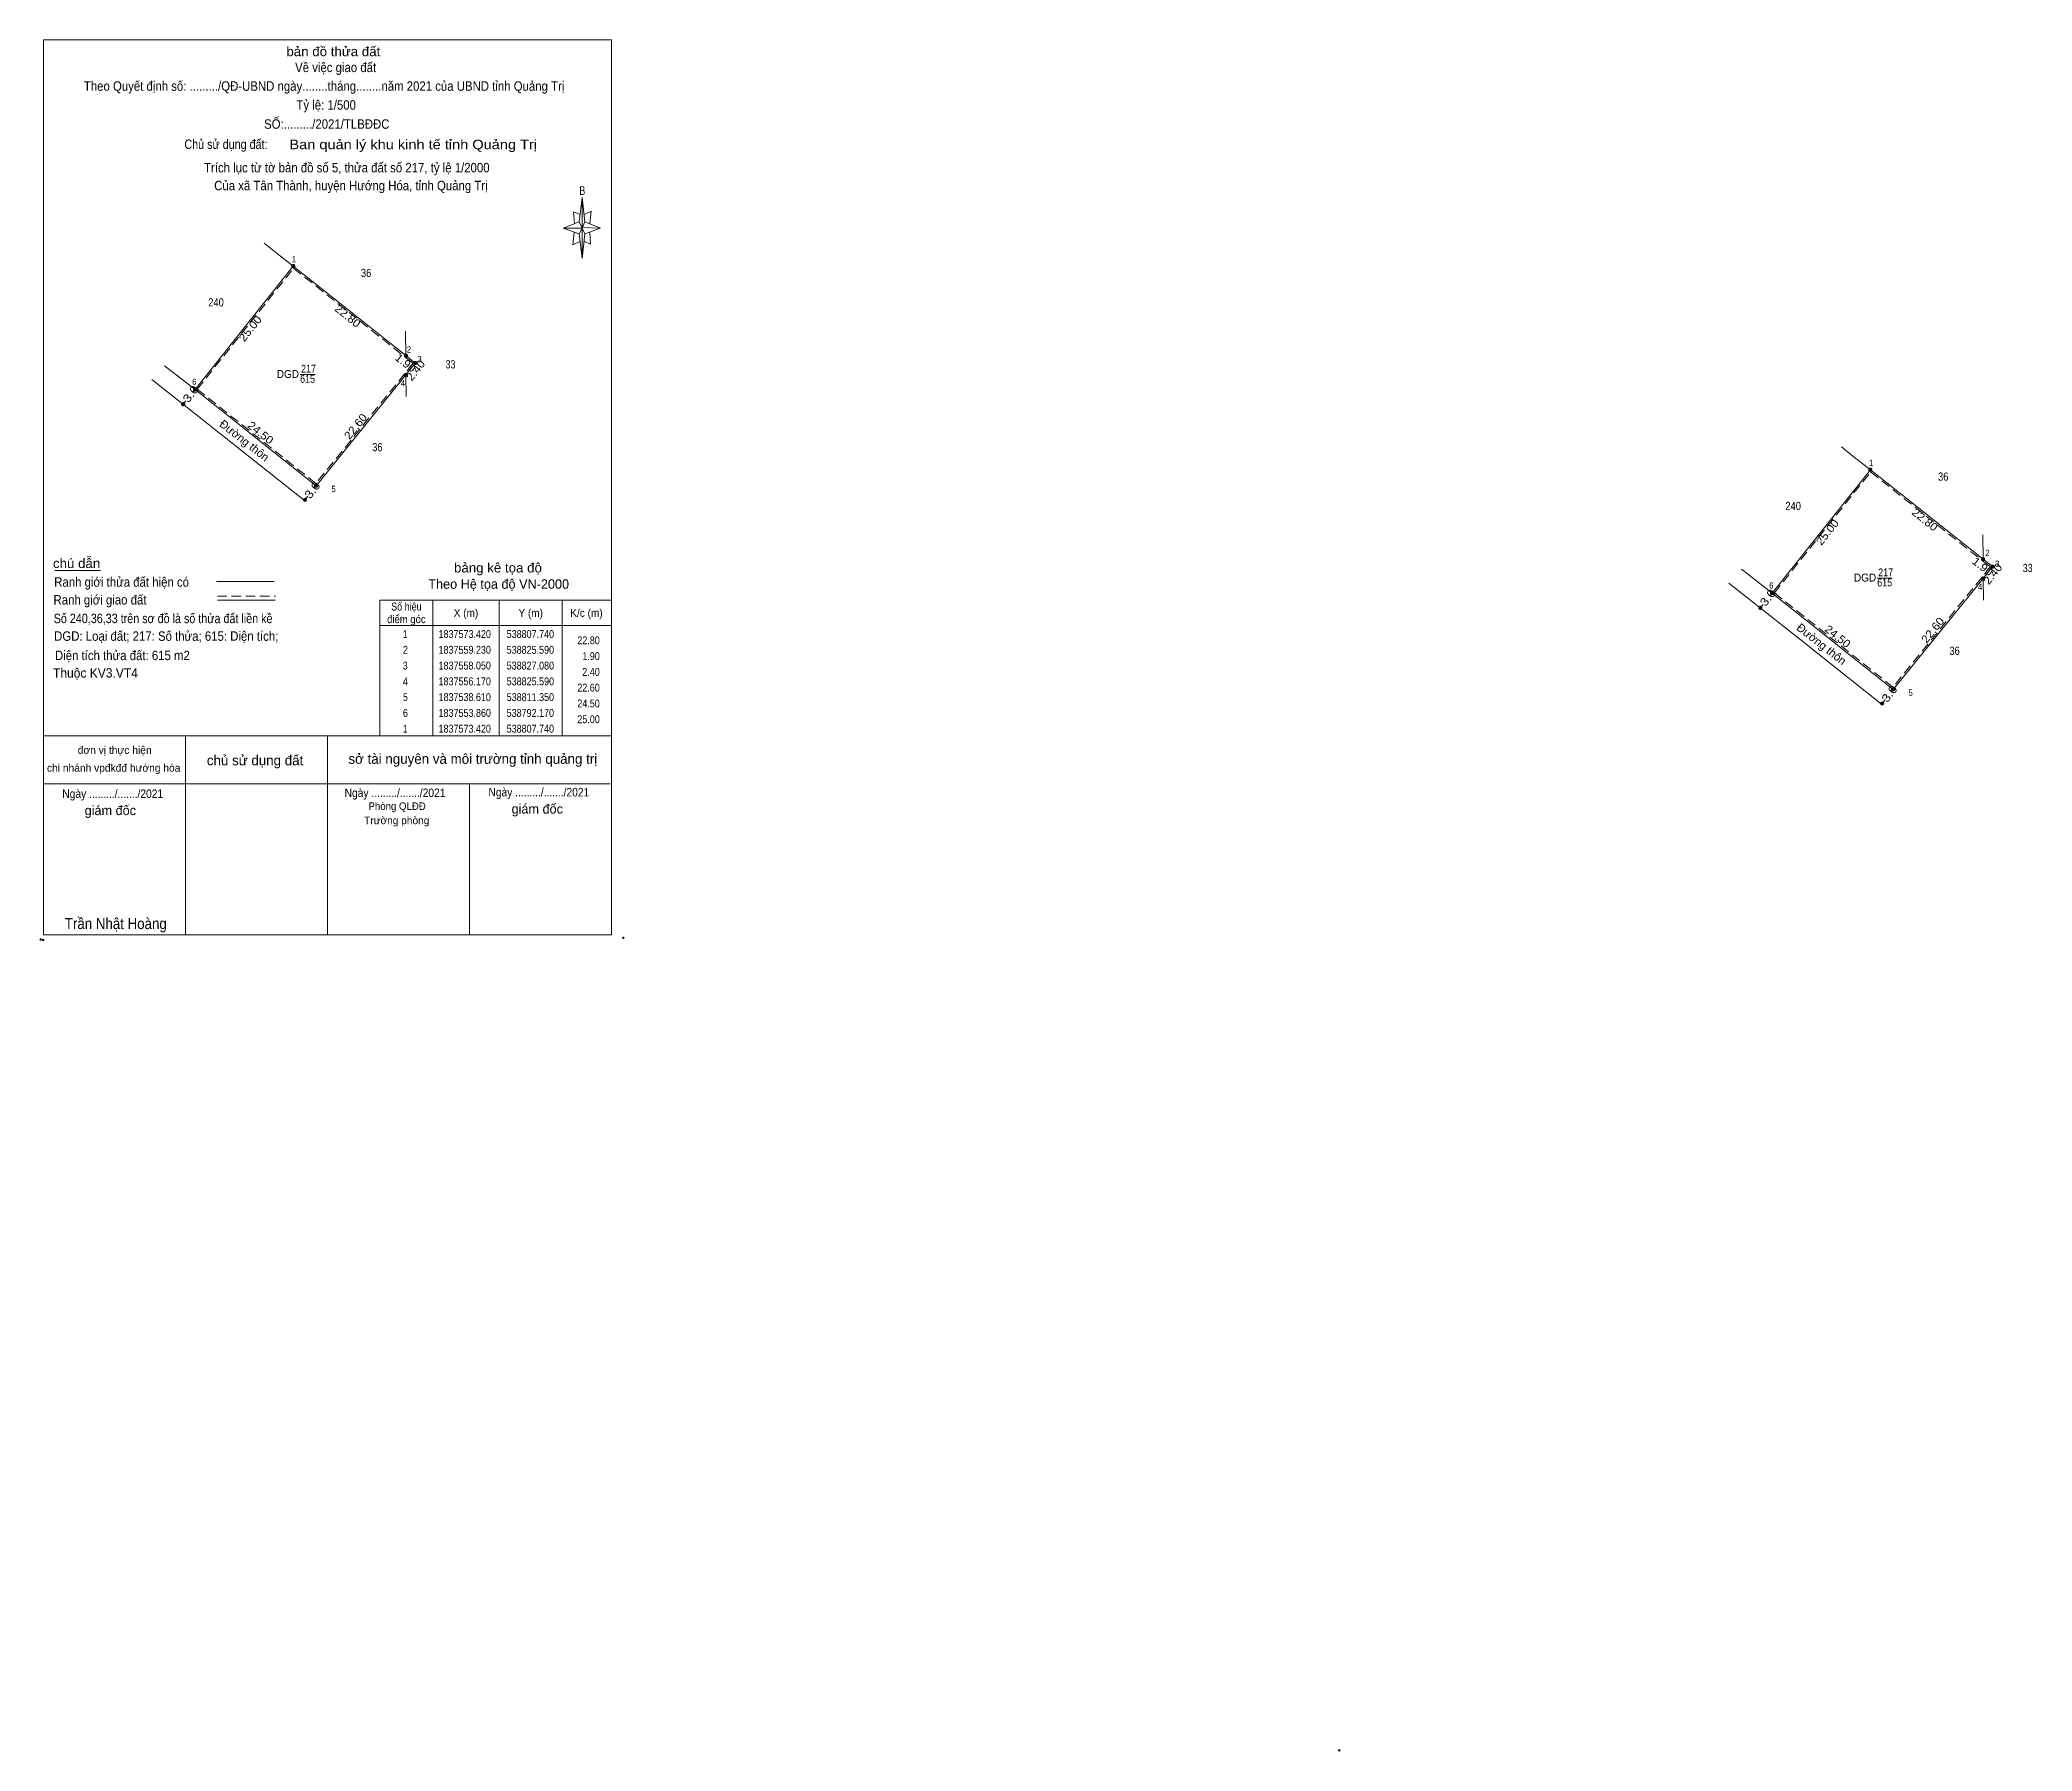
# Model space of a CAD drawing. Header units: metres. Extents: x 538518 to 538833, y 1837370 to 1837642.
import ezdxf
from ezdxf.enums import TextEntityAlignment as Align

# ---------------------------------------------------------------- set-up
doc = ezdxf.new("R2010")
doc.units = ezdxf.units.M
doc.header["$LTSCALE"] = 0.5
doc.header["$PDMODE"] = 32
doc.header["$PDSIZE"] = 0.25
doc.linetypes.add('MEDIUM_DASHED', pattern=[4.5, 3, -1.5])
for name, color, linetype, lineweight in [('1', 7, 'MEDIUM_DASHED', 13), ('10', 7, 'Continuous', 13), ('13', 7, 'Continuous', 13), ('2', 7, 'Continuous', 13), ('22', 7, 'Continuous', 13), ('5', 7, 'Continuous', 13), ('6', 7, 'Continuous', 13), ('63', 7, 'Continuous', 13)]:
    doc.layers.add(name, color=color, linetype=linetype, lineweight=lineweight)

msp = doc.modelspace()

# ---------------------------------------------------------------- hatches: boundary and pattern name
at = {"layer": '10'}
for points in [[(538558.05, 1837605.69, 1), (538557.55, 1837605.69, 1)], [(538575.9, 1837591.5, 1), (538575.4, 1837591.5, 1)], [(538575.9, 1837588.44, 1), (538575.4, 1837588.44, 1)], [(538577.39, 1837590.32, 1), (538576.89, 1837590.32, 1)], [(538542.48, 1837586.13, 1), (538541.98, 1837586.13, 1)], [(538540.6, 1837583.79, 1), (538540.1, 1837583.79, 1)], [(538807.99, 1837573.42, 1), (538807.49, 1837573.42, 1)], [(538561.66, 1837570.88, 1), (538561.16, 1837570.88, 1)], [(538825.84, 1837559.23, 1), (538825.34, 1837559.23, 1)], [(538827.33, 1837558.05, 1), (538826.83, 1837558.05, 1)], [(538792.42, 1837553.86, 1), (538791.92, 1837553.86, 1)], [(538825.84, 1837556.17, 1), (538825.34, 1837556.17, 1)], [(538790.54, 1837551.52, 1), (538790.04, 1837551.52, 1)], [(538811.6, 1837538.61, 1), (538811.1, 1837538.61, 1)]]:
    msp.add_hatch(color=256, dxfattribs=at).paths.add_polyline_path(points)
at = {"layer": '22'}
for points in [[(538559.91, 1837568.63, 1), (538559.41, 1837568.63, 1)], [(538809.85, 1837536.36, 1), (538809.35, 1837536.36, 1)]]:
    msp.add_hatch(color=256, dxfattribs=at).paths.add_polyline_path(points)

# ---------------------------------------------------------------- linework, layer by layer
at = {"layer": '1'}
for points in [[(538557.84, 1837605.34), (538575.49, 1837591.3), (538576.79, 1837590.28), (538575.45, 1837588.6), (538561.37, 1837571.23), (538542.58, 1837586.17)], [(538807.78, 1837573.07), (538825.43, 1837559.03), (538826.73, 1837558.01), (538825.39, 1837556.33), (538811.31, 1837538.96), (538792.52, 1837553.9)]]:
    msp.add_lwpolyline(points, close=True, dxfattribs=at)
at = {"layer": '10'}
for p, q in [((538553.2, 1837609.29), (538554.77, 1837608.06)), ((538557.8, 1837605.69), (538542.23, 1837586.13)), ((538557.8, 1837605.69), (538575.65, 1837591.5)), ((538575.6, 1837595.39), (538575.65, 1837591.5)), ((538575.65, 1837588.44), (538561.41, 1837570.88)), ((538575.65, 1837588.44), (538577.14, 1837590.32)), ((538575.65, 1837588.44), (538575.7, 1837585.03)), ((538561.41, 1837570.88), (538542.23, 1837586.13)), ((538807.74, 1837573.42), (538792.17, 1837553.86)), ((538807.74, 1837573.42), (538825.59, 1837559.23)), ((538825.54, 1837563.12), (538825.59, 1837559.23)), ((538825.59, 1837556.17), (538827.08, 1837558.05)), ((538811.35, 1837538.61), (538792.17, 1837553.86)), ((538825.59, 1837556.17), (538811.35, 1837538.61)), ((538825.59, 1837556.17), (538825.64, 1837552.76))]:
    msp.add_line(p, q, dxfattribs=at)
for points in [[(538553.2, 1837609.29), (538554.77, 1837608.06), (538557.8, 1837605.69)], [(538803.14, 1837577.02), (538804.71, 1837575.79), (538807.74, 1837573.42)]]:
    msp.add_lwpolyline(points, dxfattribs=at)
at = {"layer": '10', "linetype": 'MEDIUM_DASHED'}
for centre in [(538557.8, 1837605.69), (538575.65, 1837591.5), (538575.65, 1837588.44), (538577.14, 1837590.32), (538542.23, 1837586.13), (538540.35, 1837583.79), (538807.74, 1837573.42), (538561.41, 1837570.88), (538825.59, 1837559.23), (538827.08, 1837558.05), (538792.17, 1837553.86), (538825.59, 1837556.17), (538790.29, 1837551.52), (538811.35, 1837538.61)]:
    msp.add_circle(centre, 0.25, dxfattribs=at)
at = {"layer": '13'}
for p, q in [((538558.89, 1837588.5), (538561.26, 1837588.5)), ((538808.83, 1837556.23), (538811.2, 1837556.23))]:
    msp.add_line(p, q, dxfattribs=at)
at = {"layer": '2'}
for p, q in [((538603.09, 1837612.67), (538603.59, 1837616.57)), ((538603.09, 1837610.77), (538600.59, 1837611.67)), ((538603.99, 1837610.77), (538603.59, 1837606.87)), ((538603.99, 1837612.67), (538606.49, 1837611.67)), ((538604.79, 1837611.07), (538604.89, 1837609.17)), ((538604.89, 1837609.17), (538603.89, 1837609.57)), ((538520.03, 1837557.43), (538527.27, 1837557.43)), ((538545.63, 1837555.69), (538554.77, 1837555.69)), ((538545.77, 1837552.76), (538554.91, 1837552.76)), ((538518.22, 1837531.23), (538608.22, 1837531.23)), ((538518.22, 1837523.63), (538608.02, 1837523.63)), ((538518.22, 1837523.63), (538608.02, 1837523.63)), ((538608.22, 1837499.73), (538518.22, 1837499.73))]:
    msp.add_line(p, q, dxfattribs=at)
at = {"layer": '2', "linetype": 'MEDIUM_DASHED'}
msp.add_line((538545.77, 1837553.38), (538554.97, 1837553.38), dxfattribs=at)
at = {"layer": '2'}
for points in [[(538518.22, 1837641.53), (538608.22, 1837641.53), (538608.22, 1837499.73), (538518.22, 1837499.73)], [(538603.59, 1837616.57), (538603.99, 1837612.67), (538603.59, 1837611.67)], [(538603.59, 1837611.67), (538600.59, 1837611.67), (538603.09, 1837612.67), (538603.99, 1837610.77), (538606.49, 1837611.67), (538603.59, 1837611.77)], [(538603.59, 1837611.67), (538603.59, 1837606.87), (538603.09, 1837610.77)]]:
    msp.add_lwpolyline(points, close=True, dxfattribs=at)
for points in [[(538603.29, 1837613.87), (538602.19, 1837614.27), (538602.39, 1837612.37)], [(538603.89, 1837613.87), (538604.99, 1837614.37), (538604.79, 1837612.37)], [(538603.59, 1837611.67), (538603.09, 1837612.67), (538600.59, 1837611.67)], [(538602.29, 1837611.07), (538602.09, 1837609.07), (538603.19, 1837609.57)], [(538603.59, 1837611.67), (538603.99, 1837610.77), (538606.49, 1837611.67)]]:
    msp.add_lwpolyline(points, dxfattribs=at)
msp.add_point((538610.12, 1837499.23), dxfattribs=at)
at = {"layer": '22'}
for p, q in [((538577.14, 1837590.32), (538575.65, 1837591.5)), ((538542.23, 1837586.13), (538537.39, 1837589.9)), ((538792.17, 1837553.86), (538787.33, 1837557.63)), ((538827.08, 1837558.05), (538825.59, 1837559.23))]:
    msp.add_line(p, q, dxfattribs=at)
for centre in [(538559.66, 1837568.63), (538809.6, 1837536.36)]:
    msp.add_circle(centre, 0.25, dxfattribs=at)
at = {"layer": '5'}
for p, q in [((538540.72, 1837499.73), (538540.72, 1837531.23)), ((538563.22, 1837499.73), (538563.22, 1837531.23)), ((538518.22, 1837523.63), (538608.02, 1837523.63)), ((538518.22, 1837523.63), (538608.02, 1837523.63)), ((538518.22, 1837523.63), (538608.02, 1837523.63)), ((538585.72, 1837499.73), (538585.72, 1837523.63))]:
    msp.add_line(p, q, dxfattribs=at)
for points in [[(538518.22, 1837499.73), (538518.22, 1837531.23), (538608.22, 1837531.23)], [(538608.22, 1837499.73), (538518.22, 1837499.73), (538518.22, 1837523.63)]]:
    msp.add_lwpolyline(points, dxfattribs=at)
for p in [(538517.76, 1837498.97), (538518.16, 1837498.89), (538610.12, 1837499.23), (538723.57, 1837370.48)]:
    msp.add_point(p, dxfattribs=at)
at = {"layer": '6'}
for p, q in [((538542.23, 1837586.13), (538541.89, 1837585.71)), ((538540.78, 1837584.33), (538540.35, 1837583.79)), ((538559.57, 1837568.52), (538559.43, 1837568.63)), ((538792.17, 1837553.86), (538791.83, 1837553.44)), ((538790.72, 1837552.06), (538790.29, 1837551.52)), ((538809.51, 1837536.25), (538809.37, 1837536.36))]:
    msp.add_line(p, q, dxfattribs=at)
for points in [[(538559.58, 1837568.52), (538546.6, 1837578.81), (538535.36, 1837587.7)], [(538809.52, 1837536.25), (538796.54, 1837546.54), (538785.3, 1837555.43)]]:
    msp.add_lwpolyline(points, dxfattribs=at)
at = {"layer": '63'}
for p, q in [((538559.57, 1837568.51), (538560.12, 1837569.22)), ((538561.14, 1837570.53), (538561.41, 1837570.88)), ((538559.57, 1837568.52), (538559.66, 1837568.63)), ((538579.92, 1837552.73), (538579.92, 1837531.23)), ((538590.42, 1837552.73), (538590.42, 1837531.23)), ((538600.42, 1837552.73), (538600.42, 1837531.23)), ((538571.52, 1837548.73), (538608.22, 1837548.73)), ((538811.08, 1837538.26), (538811.35, 1837538.61)), ((538809.51, 1837536.24), (538810.06, 1837536.95)), ((538809.51, 1837536.25), (538809.6, 1837536.36))]:
    msp.add_line(p, q, dxfattribs=at)
msp.add_lwpolyline([(538571.52, 1837552.73), (538608.22, 1837552.73), (538608.22, 1837531.23), (538571.52, 1837531.23)], close=True, dxfattribs=at)

# ---------------------------------------------------------------- texts
at = {"layer": '1', "width": 0.85}
for p in [(538560.065, 1837587.19), (538810.005, 1837554.92)]:
    msp.add_text('615', height=1.25, dxfattribs=at).set_placement(p, align=Align.CENTER)
at = {"layer": '13'}
for s, width, p in [('DGD', 0.95, (538556.945, 1837587.96)), ('217', 0.85, (538560.215, 1837588.79)), ('DGD', 0.95, (538806.885, 1837555.69)), ('217', 0.85, (538810.155, 1837556.52))]:
    msp.add_text(s, height=1.25, dxfattribs=dict(at, width=width)).set_placement(p, align=Align.CENTER)
at = {"layer": '2'}
for s, height, width, p in [('bản đồ thửa đất', 1.5, 1.05, (538564.15, 1837638.94)), ('Về việc giao đất', 1.5, 0.9, (538564.51, 1837636.42)), ('Theo Quyết định số: ........./QĐ-UBND ngày........tháng........năm 2021 của UBND tỉnh Quảng Trị', 1.5, 0.9, (538562.685, 1837633.46)), ('SỐ:........./2021/TLBĐĐC', 1.5, 0.9, (538563.11, 1837627.44)), ('Tỷ lệ: 1/500', 1.5, 0.9, (538563.015, 1837630.47)), ('Chủ sử dụng đất: ', 1.5, 0.85, (538547.37, 1837624.24)), ('Ban quản lý khu kinh tế tỉnh Quảng Trị', 1.5, 1.15, (538576.81, 1837624.2)), ('Trích lục từ tờ bản đồ số 5, thửa đất số 217, tỷ lệ 1/2000 ', 1.5, 0.9, (538566.535, 1837620.53)), ('Của xã Tân Thành, huyện Hướng Hóa, tỉnh Quảng Trị', 1.5, 0.9, (538566.93, 1837617.69)), ('B', 1.378, 0.75, (538603.61, 1837616.96)), ('bảng kê tọa độ', 1.5, 1.05, (538590.235, 1837557.13))]:
    msp.add_text(s, height=height, dxfattribs=dict(at, width=width)).set_placement(p, align=Align.CENTER)
for s, width, p in [('chú dẫn', 1.05, (538519.71, 1837557.83)), ('Ranh giới giao đất', 0.9, (538519.8, 1837552.05)), ('Ranh giới thửa đất hiện có ', 0.9, (538519.91, 1837554.87)), ('Số 240,36,33 trên sơ đồ là số thửa đất liền kề', 0.85, (538519.83, 1837549.1)), ('DGD: Loại đất; 217: Số thửa; 615: Diện tích;', 0.9, (538519.9, 1837546.3)), ('Diện tích thửa đất: 615 m2', 0.9, (538520.03, 1837543.24)), ('Thuộc KV3.VT4', 0.95, (538519.72, 1837540.46))]:
    msp.add_text(s, height=1.5, dxfattribs=dict(at, width=width)).set_placement(p)
msp.add_text('Theo Hệ tọa độ VN-2000', height=1.5, dxfattribs=at).set_placement((538579.2, 1837554.55))
at = {"layer": '5'}
for s, height, p in [('đơn vị thực hiện', 1.213, (538529.495, 1837528.39)), ('chủ sử dụng đất', 1.58, (538551.745, 1837526.57)), ('sở tài nguyên và môi trường tỉnh quảng trị', 1.58, (538586.255, 1837526.81)), ('chi nhánh vpđkđđ hướng hóa', 1.211, (538529.335, 1837525.56)), ('giám đốc', 1.5, (538528.805, 1837518.68)), ('giám đốc', 1.5, (538596.465, 1837518.92)), ('Trường phòng', 1.2, (538574.2, 1837517.24))]:
    msp.add_text(s, height=height, dxfattribs=at).set_placement(p, align=Align.CENTER)
for s, height, width, p in [('Ngày ........./......./2021', 1.35, 0.9, (538529.185, 1837521.4)), ('Ngày ........./......./2021', 1.35, 0.9, (538573.925, 1837521.54)), ('Ngày ........./......./2021', 1.35, 0.9, (538596.715, 1837521.64)), ('Phòng QLĐĐ', 1.2, 0.95, (538574.255, 1837519.5)), ('Trần Nhật Hoàng', 1.75, 0.9, (538529.67, 1837500.62))]:
    msp.add_text(s, height=height, dxfattribs=dict(at, width=width)).set_placement(p, align=Align.CENTER)
at = {"layer": '63'}
for s, height, width, p in [(' 1', 1, 0.9, (538558.25, 1837606.27)), (' 2', 1, 0.9, (538576.47, 1837591.98)), (' 3', 1, 0.95, (538578.16, 1837590.45)), (' 6', 1, 0.9, (538542.44, 1837586.84)), (' 4', 1, 0.95, (538575.53, 1837586.61)), (' 1', 1, 0.9, (538808.19, 1837574)), (' 5', 1, 0.9, (538564.51, 1837569.86)), (' 2', 1, 0.9, (538826.62, 1837559.74)), (' 3', 1, 0.95, (538828.19, 1837558.01)), (' 6', 1, 0.9, (538792.38, 1837554.57)), (' 4', 1, 0.95, (538825.47, 1837554.34)), ('22.80', 1.25, 0.85, (538606.37, 1837545.75)), ('1.90', 1.25, 0.85, (538606.37, 1837543.25)), ('2.40', 1.25, 0.85, (538606.37, 1837540.75)), ('22.60', 1.25, 0.85, (538606.37, 1837538.25)), (' 5', 1, 0.9, (538814.45, 1837537.59)), ('24.50', 1.25, 0.85, (538606.37, 1837535.75)), ('25.00', 1.25, 0.85, (538606.37, 1837533.25))]:
    msp.add_text(s, height=height, dxfattribs=dict(at, width=width)).set_placement(p, align=Align.RIGHT)
for s, height, width, p in [('36', 1.3, 0.85, (538569.34, 1837603.94)), ('240', 1.3, 0.85, (538545.56, 1837599.29)), ('33', 1.3, 0.8, (538582.72, 1837589.46)), ('36', 1.3, 0.85, (538571.13, 1837576.34)), ('36', 1.3, 0.85, (538819.28, 1837571.67)), ('240', 1.3, 0.85, (538795.5, 1837567.02)), ('33', 1.3, 0.8, (538832.66, 1837557.19)), ('điểm góc', 1.25, 0.9, (538575.72, 1837549.1)), ('Số hiệu', 1.25, 0.85, (538575.72, 1837551.1)), ('X (m)', 1.25, 0.95, (538585.17, 1837550.1)), ('Y (m)', 1.25, 0.95, (538595.425, 1837550.1)), ('K/c (m)', 1.25, 0.95, (538604.265, 1837550.1)), (' 1', 1.25, 0.75, (538575.37, 1837546.75)), ('1837573.420', 1.25, 0.85, (538584.97, 1837546.75)), ('538807.740', 1.25, 0.85, (538595.37, 1837546.75)), (' 2', 1.25, 0.85, (538575.375, 1837544.25)), ('1837559.230', 1.25, 0.85, (538584.97, 1837544.25)), ('538825.590', 1.25, 0.85, (538595.37, 1837544.25)), ('36', 1.3, 0.85, (538821.07, 1837544.07)), (' 3', 1.25, 0.8, (538575.365, 1837541.75)), ('1837558.050', 1.25, 0.85, (538584.97, 1837541.75)), ('538827.080', 1.25, 0.85, (538595.37, 1837541.75)), (' 4', 1.25, 0.85, (538575.37, 1837539.25)), (' 5', 1.25, 0.8, (538575.375, 1837536.75)), ('1837556.170', 1.25, 0.85, (538584.97, 1837539.25)), ('1837538.610', 1.25, 0.85, (538584.97, 1837536.75)), ('538825.590', 1.25, 0.85, (538595.37, 1837539.25)), ('538811.350', 1.25, 0.85, (538595.37, 1837536.75)), (' 6', 1.25, 0.85, (538575.375, 1837534.25)), ('1837553.860', 1.25, 0.85, (538584.97, 1837534.25)), ('538792.170', 1.25, 0.85, (538595.37, 1837534.25)), (' 1', 1.25, 0.75, (538575.37, 1837531.75)), ('1837573.420', 1.25, 0.85, (538584.97, 1837531.75)), ('538807.740', 1.25, 0.85, (538595.37, 1837531.75))]:
    msp.add_text(s, height=height, dxfattribs=dict(at, width=width)).set_placement(p, align=Align.CENTER)
for s, height, rotation, width, p in [('25.00', 1.25, 51.48, 1.1, (538551.4674, 1837595.3858)), ('22.80', 1.25, 321.517, 1.1, (538566.0361, 1837597.2842)), ('1.90', 1.25, 321.623, 1.1, (538575.197, 1837589.8424)), ('2.40', 1.25, 51.601, 1.1, (538577.6884, 1837588.7668)), ('3.0', 1.3, 51.907, 1.15, (538542.0495, 1837585.014)), ('22.60', 1.25, 50.96, 1.1, (538568.1648, 1837579.8763)), ('24.50', 1.25, 321.512, 1.1, (538552.226, 1837578.784)), ('3.0', 1.3, 52.443, 1.15, (538561.3371, 1837569.7888)), ('22.80', 1.25, 321.517, 1.1, (538815.9811, 1837565.0103)), ('25.00', 1.25, 51.48, 1.1, (538801.4114, 1837563.1208)), ('1.90', 1.25, 321.623, 1.1, (538825.137, 1837557.5724)), ('2.40', 1.25, 51.601, 1.1, (538827.6284, 1837556.4968)), ('3.0', 1.3, 51.907, 1.15, (538791.9895, 1837552.744)), ('24.50', 1.25, 321.512, 1.1, (538802.171, 1837546.51)), ('22.60', 1.25, 50.96, 1.1, (538818.1008, 1837547.6013)), ('3.0', 1.3, 52.443, 1.15, (538811.2771, 1837537.5188))]:
    msp.add_text(s, height=height, rotation=rotation, dxfattribs=dict(at, width=width)).set_placement(p, align=Align.CENTER)
for p in [(538549.6539, 1837577.5297), (538799.5939, 1837545.2597)]:
    msp.add_text('Đường thôn', height=1.3, rotation=321.899, dxfattribs=at).set_placement(p, align=Align.CENTER)

doc.saveas('drawing.dxf')
